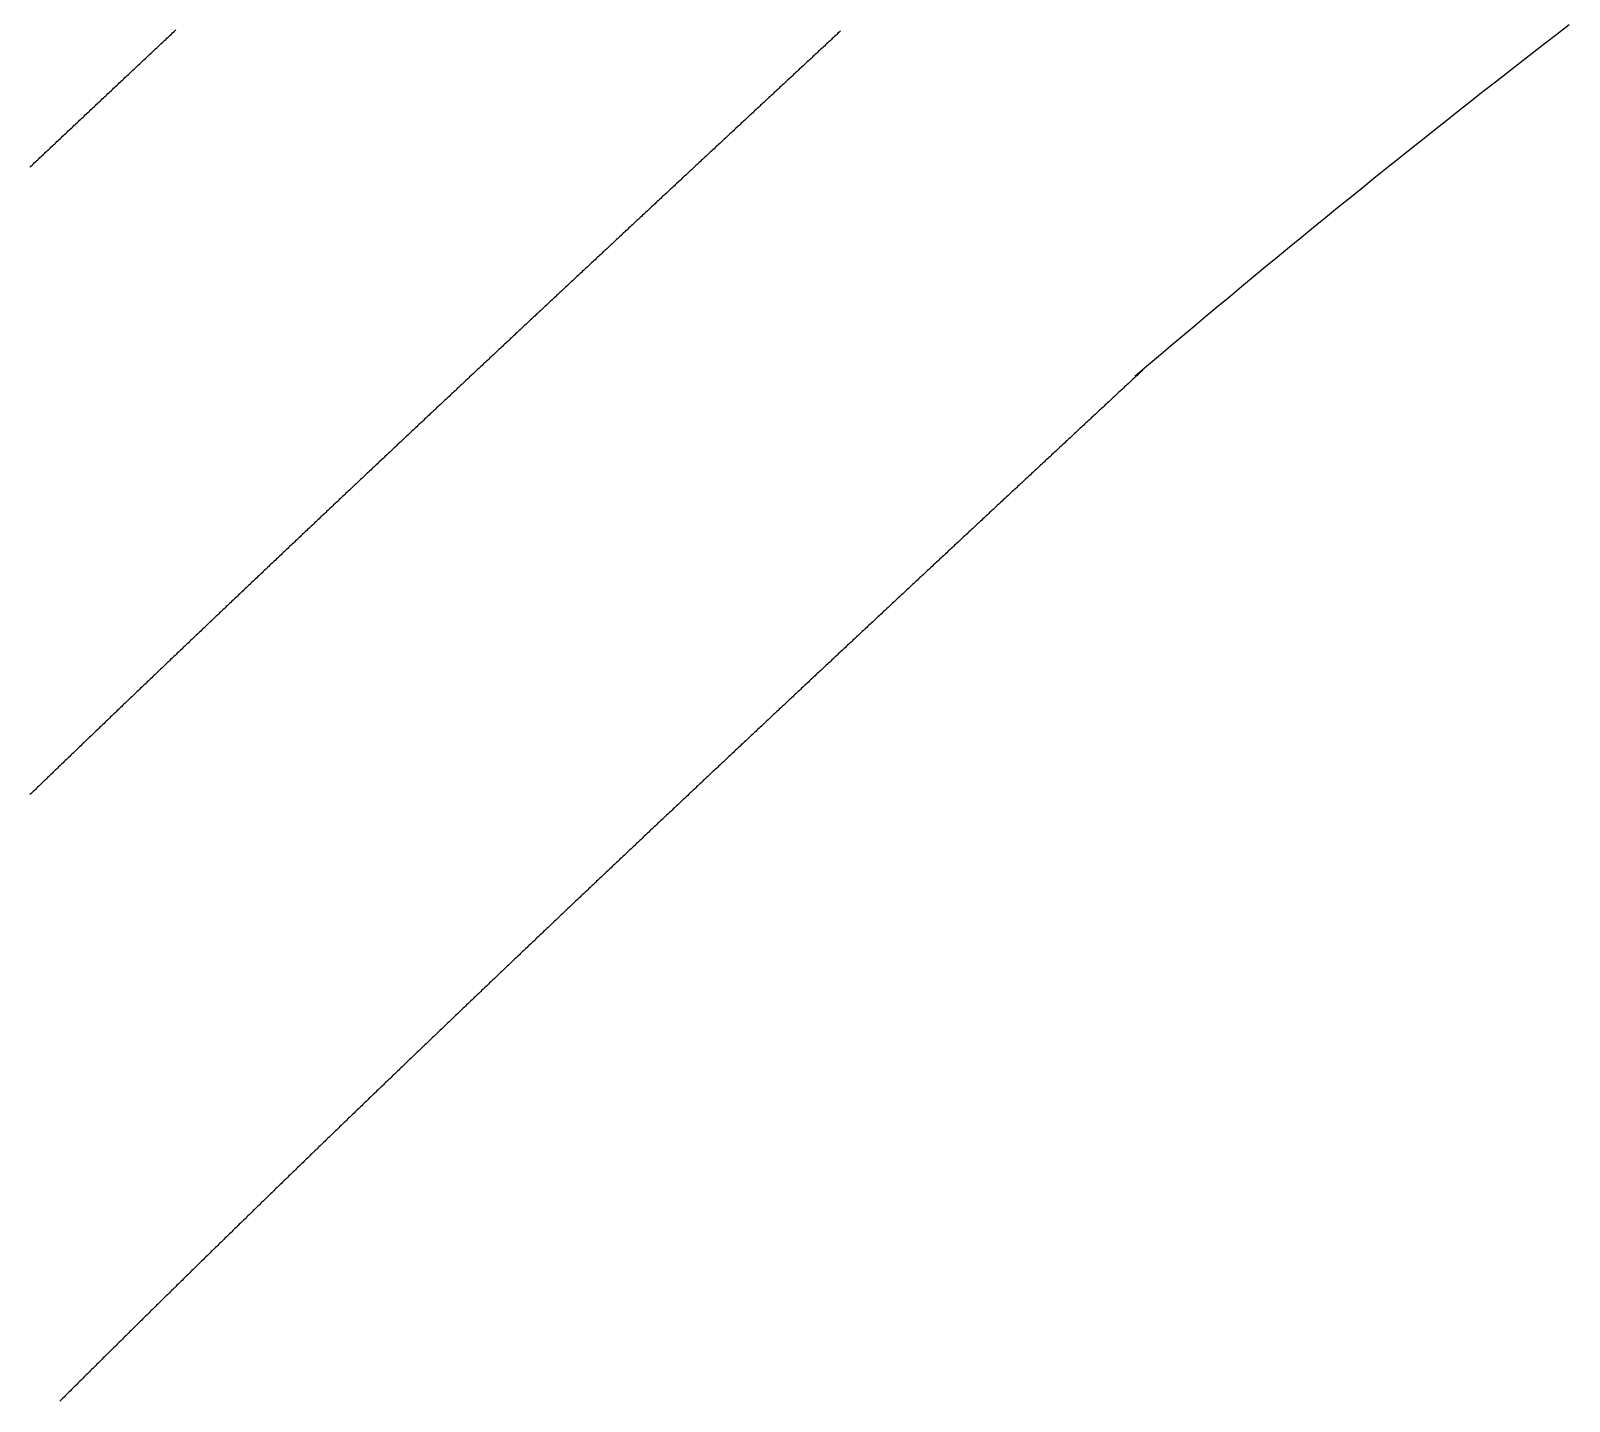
# Model space of a CAD drawing. Extents: x 10 to 206, y -65 to 73.
# Drawn here: x 170.2044 to 170.648, y -49.6882 to -49.293 of the extents above; entities that cross this region are included whole.
import ezdxf

# ---------------------------------------------------------------- set-up
doc = ezdxf.new("R2010")
doc.units = 0
doc.header["$LTSCALE"] = 0.5
doc.layers.add('LOGO', color=7, linetype='Continuous')

msp = doc.modelspace()

# ---------------------------------------------------------------- linework, layer by layer
at = {"layer": 'LOGO'}
for points in [[(170.20410517, -49.33230404), (170.20443147, -49.33199612), (170.20475779, -49.33168822), (170.20508411, -49.33138032), (170.20541045, -49.33107243), (170.20573679, -49.33076455), (170.20606314, -49.33045668), (170.2063895, -49.33014883), (170.20671587, -49.32984098), (170.20704225, -49.32953314), (170.20736864, -49.32922532), (170.20769504, -49.3289175), (170.20802145, -49.32860969), (170.20834786, -49.3283019), (170.20867429, -49.32799411), (170.20900072, -49.32768634), (170.20932717, -49.32737857), (170.20965362, -49.32707081), (170.20998008, -49.32676307), (170.21030655, -49.32645533), (170.21063303, -49.32614761), (170.21095951, -49.32583989), (170.21128601, -49.32553219), (170.21161252, -49.32522449), (170.21193903, -49.3249168), (170.21226555, -49.32460913), (170.21259208, -49.32430146), (170.21291862, -49.32399381), (170.21324517, -49.32368616), (170.21357173, -49.32337852), (170.2138983, -49.3230709), (170.21422487, -49.32276328), (170.21455146, -49.32245567), (170.21487805, -49.32214807), (170.21520465, -49.32184048), (170.21553126, -49.32153291), (170.21585788, -49.32122534), (170.2161845, -49.32091778), (170.21651114, -49.32061023), (170.21683778, -49.32030269), (170.21716443, -49.31999516), (170.2174911, -49.31968764), (170.21781776, -49.31938012), (170.21814444, -49.31907262), (170.21847113, -49.31876513), (170.21879782, -49.31845765), (170.21912452, -49.31815017), (170.21945123, -49.31784271), (170.21977795, -49.31753525), (170.22010468, -49.31722781), (170.22043142, -49.31692037), (170.22075816, -49.31661294), (170.22108491, -49.31630552), (170.22141167, -49.31599811), (170.22173844, -49.31569072), (170.22206522, -49.31538332), (170.222392, -49.31507594), (170.2227188, -49.31476857), (170.2230456, -49.31446121), (170.22337241, -49.31415385), (170.22369922, -49.31384651), (170.22402605, -49.31353917), (170.22435288, -49.31323185), (170.22467972, -49.31292453), (170.22500657, -49.31261722), (170.22533343, -49.31230992), (170.2256603, -49.31200263), (170.22598717, -49.31169535), (170.22631405, -49.31138807), (170.22664094, -49.31108081), (170.22696784, -49.31077355), (170.22729474, -49.31046631), (170.22762165, -49.31015907), (170.22794857, -49.30985184), (170.2282755, -49.30954462), (170.22860244, -49.30923741), (170.22892938, -49.3089302), (170.22925633, -49.30862301), (170.22958329, -49.30831582), (170.22991026, -49.30800865), (170.23023723, -49.30770148), (170.23056422, -49.30739432), (170.23089121, -49.30708717), (170.2312182, -49.30678003), (170.23154521, -49.30647289), (170.23187222, -49.30616577), (170.23219924, -49.30585865), (170.23252627, -49.30555154), (170.2328533, -49.30524444), (170.23318034, -49.30493735), (170.23350739, -49.30463026), (170.23383445, -49.30432319), (170.23416152, -49.30401612), (170.23448859, -49.30370906), (170.23481567, -49.30340201), (170.23514276, -49.30309497), (170.23546985, -49.30278794), (170.23579695, -49.30248091), (170.23612406, -49.30217389), (170.23645118, -49.30186688), (170.2367783, -49.30155988), (170.23710543, -49.30125289), (170.23743257, -49.30094591), (170.23775971, -49.30063893), (170.23808686, -49.30033196), (170.23841402, -49.300025), (170.23874119, -49.29971805), (170.23906836, -49.2994111), (170.23939554, -49.29910417), (170.23972273, -49.29879724), (170.24004993, -49.29849032), (170.24037713, -49.2981834), (170.24070434, -49.2978765), (170.24103155, -49.2975696), (170.24135878, -49.29726271), (170.24168601, -49.29695583), (170.24201324, -49.29664896), (170.24234049, -49.29634209), (170.24266774, -49.29603523), (170.24299499, -49.29572838), (170.24332226, -49.29542154), (170.24364953, -49.2951147), (170.24397681, -49.29480788), (170.24430409, -49.29450106), (170.24463138, -49.29419424), (170.24495868, -49.29388744), (170.24528598, -49.29358064), (170.2456133, -49.29327385), (170.24594061, -49.29296707), (170.24626794, -49.2926603)], [(170.4379123, -49.29299572), (170.43782575, -49.29307625), (170.43749743, -49.29338173), (170.43716913, -49.29368721), (170.43684083, -49.29399268), (170.43651253, -49.29429814), (170.43618424, -49.29460359), (170.43585596, -49.29490905), (170.43552769, -49.29521449), (170.43519943, -49.29551993), (170.43487117, -49.29582536), (170.43454292, -49.29613079), (170.43421467, -49.29643622), (170.43388643, -49.29674163), (170.4335582, -49.29704705), (170.43322998, -49.29735245), (170.43290177, -49.29765786), (170.43257356, -49.29796325), (170.43224536, -49.29826864), (170.43191716, -49.29857403), (170.43158898, -49.29887941), (170.4312608, -49.29918478), (170.43093263, -49.29949015), (170.43060446, -49.29979552), (170.4302763, -49.30010087), (170.42994815, -49.30040623), (170.42962001, -49.30071158), (170.42929188, -49.30101692), (170.42896375, -49.30132226), (170.42863563, -49.30162759), (170.42830752, -49.30193292), (170.42797941, -49.30223824), (170.42765132, -49.30254356), (170.42732323, -49.30284887), (170.42699514, -49.30315418), (170.42666707, -49.30345948), (170.426339, -49.30376478), (170.42601094, -49.30407008), (170.42568289, -49.30437536), (170.42535485, -49.30468065), (170.42502681, -49.30498593), (170.42469878, -49.3052912), (170.42437076, -49.30559647), (170.42404275, -49.30590173), (170.42371474, -49.30620699), (170.42338674, -49.30651224), (170.42305875, -49.30681749), (170.42273077, -49.30712274), (170.4224028, -49.30742798), (170.42207483, -49.30773321), (170.42174687, -49.30803845), (170.42141892, -49.30834367), (170.42109098, -49.30864889), (170.42076305, -49.30895411), (170.42043512, -49.30925932), (170.4201072, -49.30956453), (170.41977929, -49.30986973), (170.41945139, -49.31017493), (170.41912349, -49.31048013), (170.41879561, -49.31078532), (170.41846773, -49.3110905), (170.41813986, -49.31139568), (170.417812, -49.31170086), (170.41748414, -49.31200603), (170.4171563, -49.3123112), (170.41682846, -49.31261636), (170.41650063, -49.31292152), (170.41617281, -49.31322668), (170.415845, -49.31353183), (170.41551719, -49.31383698), (170.41518939, -49.31414212), (170.41486161, -49.31444726), (170.41453383, -49.31475239), (170.41420606, -49.31505752), (170.41387829, -49.31536265), (170.41355054, -49.31566777), (170.41322279, -49.31597289), (170.41289505, -49.316278), (170.41256732, -49.31658311), (170.4122396, -49.31688822), (170.41191189, -49.31719332), (170.41158419, -49.31749842), (170.41125649, -49.31780351), (170.4109288, -49.3181086), (170.41060113, -49.31841369), (170.41027346, -49.31871877), (170.4099458, -49.31902385), (170.40961814, -49.31932892), (170.4092905, -49.31963399), (170.40896286, -49.31993906), (170.40863524, -49.32024412), (170.40830762, -49.32054918), (170.40798001, -49.32085424), (170.40765241, -49.32115929), (170.40732482, -49.32146434), (170.40699724, -49.32176938), (170.40666966, -49.32207442), (170.4063421, -49.32237946), (170.40601454, -49.32268449), (170.40568699, -49.32298952), (170.40535945, -49.32329455), (170.40503192, -49.32359957), (170.4047044, -49.32390459), (170.40437689, -49.32420961), (170.40404939, -49.32451462), (170.40372189, -49.32481963), (170.40339441, -49.32512464), (170.40306693, -49.32542964), (170.40273947, -49.32573464), (170.40241201, -49.32603964), (170.40208456, -49.32634463), (170.40175712, -49.32664962), (170.40142969, -49.3269546), (170.40110227, -49.32725959), (170.40077486, -49.32756457), (170.40044745, -49.32786954), (170.40012006, -49.32817452), (170.39979267, -49.32847949), (170.3994653, -49.32878445), (170.39913793, -49.32908942), (170.39881058, -49.32939438), (170.39848323, -49.32969934), (170.39815589, -49.33000429), (170.39782856, -49.33030924), (170.39750124, -49.33061419), (170.39717393, -49.33091914), (170.39684663, -49.33122408), (170.39651934, -49.33152902), (170.39619206, -49.33183396), (170.39586478, -49.33213889), (170.39553752, -49.33244382), (170.39521027, -49.33274875), (170.39488302, -49.33305368), (170.39455579, -49.3333586), (170.39422856, -49.33366352), (170.39390135, -49.33396844), (170.39357414, -49.33427335), (170.39324694, -49.33457826), (170.39291976, -49.33488317), (170.39259258, -49.33518808), (170.39226541, -49.33549298), (170.39193826, -49.33579788), (170.39161111, -49.33610278), (170.39128397, -49.33640768), (170.39095684, -49.33671257), (170.39062972, -49.33701746), (170.39030261, -49.33732235), (170.38997551, -49.33762724), (170.38964842, -49.33793212), (170.38932134, -49.338237), (170.38899428, -49.33854188), (170.38866722, -49.33884676), (170.38834017, -49.33915163), (170.38801313, -49.3394565), (170.3876861, -49.33976137), (170.38735908, -49.34006624), (170.38703207, -49.3403711), (170.38670507, -49.34067597), (170.38637808, -49.34098083), (170.3860511, -49.34128568), (170.38572413, -49.34159054), (170.38539717, -49.34189539), (170.38507022, -49.34220025), (170.38474328, -49.34250509), (170.38441635, -49.34280994), (170.38408943, -49.34311479), (170.38376252, -49.34341963), (170.38343562, -49.34372447), (170.38310873, -49.34402931), (170.38278185, -49.34433415), (170.38245498, -49.34463898), (170.38212813, -49.34494382), (170.38180128, -49.34524865), (170.38147444, -49.34555348), (170.38114761, -49.3458583), (170.3808208, -49.34616313), (170.38049399, -49.34646795), (170.3801672, -49.34677277), (170.37984041, -49.34707759), (170.37951363, -49.34738241), (170.37918687, -49.34768723), (170.37886012, -49.34799204), (170.37853337, -49.34829686), (170.37820664, -49.34860167), (170.37787992, -49.34890648), (170.37755321, -49.34921129), (170.3772265, -49.34951609), (170.37689981, -49.3498209), (170.37657313, -49.3501257), (170.37624646, -49.35043051), (170.3759198, -49.35073531), (170.37559316, -49.3510401), (170.37526652, -49.3513449), (170.37493989, -49.3516497), (170.37461328, -49.35195449), (170.37428667, -49.35225929), (170.37396008, -49.35256408), (170.37363349, -49.35286887), (170.37330692, -49.35317366), (170.37298036, -49.35347844), (170.37265381, -49.35378323), (170.37232726, -49.35408802), (170.37200074, -49.3543928), (170.37167422, -49.35469758), (170.37134771, -49.35500236), (170.37102121, -49.35530715), (170.37069473, -49.35561192), (170.37036825, -49.3559167), (170.37004179, -49.35622148), (170.36971533, -49.35652626), (170.36938889, -49.35683103), (170.36906246, -49.3571358), (170.36873604, -49.35744058), (170.36840963, -49.35774535), (170.36808324, -49.35805012), (170.36775685, -49.35835489), (170.36743048, -49.35865966), (170.36710411, -49.35896442), (170.36677776, -49.35926919), (170.36645142, -49.35957396), (170.36612509, -49.35987872), (170.36579877, -49.36018349), (170.36547246, -49.36048825), (170.36514616, -49.36079301), (170.36481988, -49.36109778), (170.36449361, -49.36140254), (170.36416734, -49.3617073), (170.36384109, -49.36201206), (170.36351485, -49.36231682), (170.36318863, -49.36262158), (170.36286241, -49.36292633), (170.3625362, -49.36323109), (170.36221001, -49.36353585), (170.36188383, -49.3638406), (170.36155766, -49.36414536), (170.3612315, -49.36445012), (170.36090535, -49.36475487), (170.36057921, -49.36505962), (170.36025309, -49.36536438), (170.35992698, -49.36566913), (170.35960088, -49.36597388), (170.35927479, -49.36627864), (170.35894871, -49.36658339), (170.35862264, -49.36688814), (170.35829659, -49.36719289), (170.35797055, -49.36749764), (170.35764451, -49.36780239), (170.3573185, -49.36810715), (170.35699249, -49.3684119), (170.35666649, -49.36871665), (170.35634051, -49.3690214), (170.35601454, -49.36932615), (170.35568858, -49.3696309), (170.35536263, -49.36993565), (170.35503669, -49.3702404), (170.35471077, -49.37054515), (170.35438486, -49.37084989), (170.35405896, -49.37115464), (170.35373307, -49.37145939), (170.35340719, -49.37176414), (170.35308133, -49.37206889), (170.35275548, -49.37237364), (170.35242964, -49.37267839), (170.35210381, -49.37298314), (170.35177799, -49.37328789), (170.35145219, -49.37359264), (170.3511264, -49.37389739), (170.35080062, -49.37420214), (170.35047485, -49.37450689), (170.35014909, -49.37481165), (170.34982335, -49.3751164), (170.34949762, -49.37542115), (170.3491719, -49.3757259), (170.3488462, -49.37603065), (170.3485205, -49.3763354), (170.34819482, -49.37664016), (170.34786915, -49.37694491), (170.3475435, -49.37724967), (170.34721785, -49.37755442), (170.34689222, -49.37785917), (170.3465666, -49.37816393), (170.34624099, -49.37846868), (170.3459154, -49.37877344), (170.34558982, -49.3790782), (170.34526425, -49.37938296), (170.34493869, -49.37968771), (170.34461315, -49.37999247), (170.34428761, -49.38029723), (170.3439621, -49.38060199), (170.34363659, -49.38090675), (170.34331109, -49.38121151), (170.34298561, -49.38151628), (170.34266014, -49.38182104), (170.34233469, -49.3821258), (170.34200925, -49.38243057), (170.34168381, -49.38273533), (170.3413584, -49.3830401), (170.34103299, -49.38334486), (170.3407076, -49.38364963), (170.34038222, -49.3839544), (170.34005685, -49.38425917), (170.3397315, -49.38456394), (170.33940616, -49.38486871), (170.33908083, -49.38517349), (170.33875551, -49.38547826), (170.33843021, -49.38578303), (170.33810492, -49.38608781), (170.33777965, -49.38639259), (170.33745438, -49.38669737), (170.33712913, -49.38700214), (170.3368039, -49.38730693), (170.33647867, -49.38761171), (170.33615346, -49.38791649), (170.33582826, -49.38822127), (170.33550308, -49.38852606), (170.3351779, -49.38883085), (170.33485275, -49.38913563), (170.3345276, -49.38944042), (170.33420247, -49.38974521), (170.33387735, -49.39005), (170.33355224, -49.3903548), (170.33322715, -49.39065959), (170.33290207, -49.39096439), (170.332577, -49.39126919), (170.33225195, -49.39157398), (170.33192691, -49.39187879), (170.33160188, -49.39218359), (170.33127687, -49.39248839), (170.33095187, -49.3927932), (170.33062689, -49.393098), (170.33030191, -49.39340281), (170.32997695, -49.39370762), (170.32965201, -49.39401243), (170.32932707, -49.39431725), (170.32900216, -49.39462206), (170.32867725, -49.39492688), (170.32835236, -49.3952317), (170.32802748, -49.39553652), (170.32770262, -49.39584134), (170.32737776, -49.39614616), (170.32705293, -49.39645099), (170.3267281, -49.39675582), (170.32640329, -49.39706064), (170.3260785, -49.39736548), (170.32575371, -49.39767031), (170.32542894, -49.39797514), (170.32510419, -49.39827998), (170.32477945, -49.39858482), (170.32445472, -49.39888966), (170.32413, -49.3991945), (170.3238053, -49.39949935), (170.32348062, -49.3998042), (170.32315594, -49.40010905), (170.32283128, -49.4004139), (170.32250664, -49.40071875), (170.32218201, -49.40102361), (170.32185739, -49.40132847), (170.32153279, -49.40163333), (170.3212082, -49.40193819), (170.32088362, -49.40224305), (170.32055906, -49.40254792), (170.32023452, -49.40285279), (170.31990998, -49.40315766), (170.31958546, -49.40346254), (170.31926096, -49.40376741), (170.31893647, -49.40407229), (170.31861199, -49.40437717), (170.31828753, -49.40468206), (170.31796308, -49.40498694), (170.31763865, -49.40529183), (170.31731423, -49.40559672), (170.31698982, -49.40590161), (170.31666543, -49.40620651), (170.31634105, -49.40651141), (170.31601669, -49.40681631), (170.31569234, -49.40712121), (170.315368, -49.40742612), (170.31504368, -49.40773103), (170.31471938, -49.40803594), (170.31439509, -49.40834086), (170.31407081, -49.40864577), (170.31374655, -49.40895069), (170.3134223, -49.40925562), (170.31309807, -49.40956054), (170.31277385, -49.40986547), (170.31244964, -49.4101704), (170.31212545, -49.41047534), (170.31180128, -49.41078027), (170.31147712, -49.41108521), (170.31115297, -49.41139016), (170.31082884, -49.4116951), (170.31050472, -49.41200005), (170.31018062, -49.412305), (170.30985653, -49.41260996), (170.30953246, -49.41291492), (170.3092084, -49.41321988), (170.30888435, -49.41352484), (170.30856032, -49.41382981), (170.30823631, -49.41413478), (170.30791231, -49.41443975), (170.30758833, -49.41474473), (170.30726436, -49.41504971), (170.3069404, -49.41535469), (170.30661646, -49.41565968), (170.30629253, -49.41596467), (170.30596862, -49.41626966), (170.30564473, -49.41657466), (170.30532085, -49.41687966), (170.30499698, -49.41718466), (170.30467313, -49.41748966), (170.3043493, -49.41779467), (170.30402547, -49.41809969), (170.30370167, -49.4184047), (170.30337788, -49.41870972), (170.3030541, -49.41901475), (170.30273034, -49.41931977), (170.3024066, -49.4196248), (170.30208287, -49.41992984), (170.30175915, -49.42023488), (170.30143545, -49.42053992), (170.30111177, -49.42084496), (170.3007881, -49.42115001), (170.30046444, -49.42145506), (170.3001408, -49.42176012), (170.29981718, -49.42206518), (170.29949357, -49.42237024), (170.29916998, -49.42267531), (170.2988464, -49.42298038), (170.29852284, -49.42328545), (170.29819929, -49.42359053), (170.29787576, -49.42389561), (170.29755224, -49.4242007), (170.29722874, -49.42450579), (170.29690526, -49.42481088), (170.29658179, -49.42511598), (170.29625833, -49.42542108), (170.29593489, -49.42572619), (170.29561147, -49.4260313), (170.29528806, -49.42633641), (170.29496467, -49.42664153), (170.29464129, -49.42694665), (170.29431793, -49.42725178), (170.29399459, -49.42755691), (170.29367126, -49.42786204), (170.29334794, -49.42816718), (170.29302464, -49.42847232), (170.29270136, -49.42877747), (170.29237809, -49.42908262), (170.29205484, -49.42938778), (170.29173161, -49.42969294), (170.29140839, -49.4299981), (170.29108518, -49.43030327), (170.29076199, -49.43060844), (170.29043882, -49.43091362), (170.29011566, -49.4312188), (170.28979252, -49.43152399), (170.2894694, -49.43182918), (170.28914629, -49.43213437), (170.2888232, -49.43243957), (170.28850012, -49.43274477), (170.28817706, -49.43304998), (170.28785401, -49.43335519), (170.28753099, -49.43366041), (170.28720797, -49.43396563), (170.28688498, -49.43427086), (170.28656199, -49.43457609), (170.28623903, -49.43488132), (170.28591608, -49.43518657), (170.28559315, -49.43549181), (170.28527023, -49.43579706), (170.28494733, -49.43610231), (170.28462445, -49.43640757), (170.28430158, -49.43671284), (170.28397873, -49.43701811), (170.28365589, -49.43732338), (170.28333308, -49.43762866), (170.28301027, -49.43793394), (170.28268749, -49.43823923), (170.28236472, -49.43854452), (170.28204196, -49.43884982), (170.28171923, -49.43915512), (170.2813965, -49.43946043), (170.2810738, -49.43976575), (170.28075111, -49.44007106), (170.28042844, -49.44037639), (170.28010579, -49.44068171), (170.27978315, -49.44098705), (170.27946053, -49.44129239), (170.27913792, -49.44159773), (170.27881533, -49.44190308), (170.27849276, -49.44220843), (170.2781702, -49.44251379), (170.27784766, -49.44281916), (170.27752514, -49.44312453), (170.27720263, -49.4434299), (170.27688015, -49.44373528), (170.27655767, -49.44404067), (170.27623522, -49.44434606), (170.27591278, -49.44465145), (170.27559036, -49.44495686), (170.27526795, -49.44526226), (170.27494556, -49.44556767), (170.27462319, -49.44587309), (170.27430083, -49.44617852), (170.2739785, -49.44648394), (170.27365617, -49.44678938), (170.27333387, -49.44709482), (170.27301158, -49.44740026), (170.27268931, -49.44770572), (170.27236706, -49.44801117), (170.27204482, -49.44831664), (170.2717226, -49.4486221), (170.2714004, -49.44892758), (170.27107821, -49.44923306), (170.27075604, -49.44953854), (170.27043389, -49.44984403), (170.27011176, -49.45014953), (170.26978964, -49.45045503), (170.26946754, -49.45076054), (170.26914546, -49.45106605), (170.26882339, -49.45137157), (170.26850134, -49.4516771), (170.26817931, -49.45198263), (170.26785729, -49.45228817), (170.2675353, -49.45259371), (170.26721332, -49.45289926), (170.26689135, -49.45320482), (170.26656941, -49.45351038), (170.26624748, -49.45381595), (170.26592557, -49.45412152), (170.26560368, -49.4544271), (170.2652818, -49.45473269), (170.26495994, -49.45503828), (170.2646381, -49.45534388), (170.26431628, -49.45564948), (170.26399447, -49.45595509), (170.26367268, -49.45626071), (170.26335091, -49.45656633), (170.26302916, -49.45687196), (170.26270742, -49.4571776), (170.2623857, -49.45748324), (170.262064, -49.45778889), (170.26174232, -49.45809454), (170.26142065, -49.4584002), (170.261099, -49.45870587), (170.26077737, -49.45901154), (170.26045576, -49.45931722), (170.26013416, -49.45962291), (170.25981259, -49.4599286), (170.25949103, -49.4602343), (170.25916948, -49.46054001), (170.25884796, -49.46084572), (170.25852645, -49.46115144), (170.25820496, -49.46145716), (170.25788349, -49.4617629), (170.25756204, -49.46206864), (170.25724061, -49.46237438), (170.25691919, -49.46268013), (170.25659779, -49.46298589), (170.25627641, -49.46329166), (170.25595504, -49.46359743), (170.2556337, -49.46390321), (170.25531237, -49.464209), (170.25499106, -49.46451479), (170.25466977, -49.46482059), (170.2543485, -49.4651264), (170.25402724, -49.46543221), (170.253706, -49.46573803), (170.25338479, -49.46604386), (170.25306358, -49.46634969), (170.2527424, -49.46665553), (170.25242124, -49.46696138), (170.25210009, -49.46726724), (170.25177896, -49.4675731), (170.25145785, -49.46787897), (170.25113676, -49.46818485), (170.25081569, -49.46849073), (170.25049463, -49.46879662), (170.2501736, -49.46910252), (170.24985258, -49.46940842), (170.24953158, -49.46971434), (170.24921059, -49.47002026), (170.24888963, -49.47032618), (170.24856869, -49.47063212), (170.24824776, -49.47093806), (170.24792685, -49.47124401), (170.24760596, -49.47154996), (170.24728509, -49.47185593), (170.24696424, -49.4721619), (170.2466434, -49.47246788), (170.24632259, -49.47277386), (170.24600179, -49.47307985), (170.24568101, -49.47338586), (170.24536025, -49.47369186), (170.24503951, -49.47399788), (170.24471879, -49.4743039), (170.24439808, -49.47460993), (170.2440774, -49.47491597), (170.24375673, -49.47522202), (170.24343608, -49.47552807), (170.24311545, -49.47583413), (170.24279484, -49.4761402), (170.24247425, -49.47644628), (170.24215368, -49.47675236), (170.24183313, -49.47705845), (170.24151259, -49.47736455), (170.24119207, -49.47767066), (170.24087158, -49.47797677), (170.2405511, -49.4782829), (170.24023064, -49.47858903), (170.2399102, -49.47889517), (170.23958978, -49.47920131), (170.23926937, -49.47950747), (170.23894899, -49.47981363), (170.23862862, -49.4801198), (170.23830828, -49.48042598), (170.23798795, -49.48073217), (170.23766764, -49.48103836), (170.23734736, -49.48134456), (170.23702709, -49.48165077), (170.23670684, -49.48195699), (170.23638661, -49.48226322), (170.23606639, -49.48256945), (170.2357462, -49.4828757), (170.23542603, -49.48318195), (170.23510587, -49.48348821), (170.23478574, -49.48379448), (170.23446562, -49.48410075), (170.23414553, -49.48440704), (170.23382545, -49.48471333), (170.23350539, -49.48501963), (170.23318535, -49.48532594), (170.23286533, -49.48563226), (170.23254533, -49.48593858), (170.23222535, -49.48624492), (170.23190539, -49.48655126), (170.23158545, -49.48685761), (170.23126553, -49.48716397), (170.23094563, -49.48747034), (170.23062575, -49.48777672), (170.23030588, -49.4880831), (170.22998604, -49.48838949), (170.22966621, -49.4886959), (170.22934641, -49.48900231), (170.22902662, -49.48930873), (170.22870686, -49.48961516), (170.22838711, -49.48992159), (170.22806739, -49.49022804), (170.22774768, -49.49053449), (170.22742799, -49.49084096), (170.22710833, -49.49114743), (170.22678868, -49.49145391), (170.22646905, -49.4917604), (170.22614944, -49.4920669), (170.22582986, -49.4923734), (170.22551029, -49.49267992), (170.22519074, -49.49298645), (170.22487121, -49.49329298), (170.2245517, -49.49359952), (170.22423221, -49.49390607), (170.22391275, -49.49421263), (170.2235933, -49.4945192), (170.22327387, -49.49482578), (170.22295446, -49.49513237), (170.22263507, -49.49543897), (170.2223157, -49.49574557), (170.22199635, -49.49605219), (170.22167703, -49.49635881), (170.22135772, -49.49666545), (170.22103843, -49.49697209), (170.22071916, -49.49727874), (170.22039991, -49.4975854), (170.22008068, -49.49789207), (170.21976148, -49.49819875), (170.21944229, -49.49850544), (170.21912312, -49.49881214), (170.21880397, -49.49911885), (170.21848485, -49.49942556), (170.21816574, -49.49973229), (170.21784665, -49.50003903), (170.21752759, -49.50034577), (170.21720854, -49.50065253), (170.21688952, -49.50095929), (170.21657051, -49.50126607), (170.21625153, -49.50157285), (170.21593256, -49.50187964), (170.21561362, -49.50218644), (170.2152947, -49.50249326), (170.21497579, -49.50280008), (170.21465691, -49.50310691), (170.21433805, -49.50341375), (170.21401921, -49.5037206), (170.21370039, -49.50402746), (170.21338159, -49.50433433), (170.21306281, -49.50464121), (170.21274405, -49.5049481), (170.21242531, -49.505255), (170.2121066, -49.50556191), (170.2117879, -49.50586883), (170.21146922, -49.50617576), (170.21115057, -49.50648269), (170.21083193, -49.50678964), (170.21051332, -49.5070966), (170.21019473, -49.50740357), (170.20987615, -49.50771055), (170.2095576, -49.50801754), (170.20923907, -49.50832453), (170.20892056, -49.50863154), (170.20860207, -49.50893856), (170.2082836, -49.50924559), (170.20796516, -49.50955263), (170.20764673, -49.50985968), (170.20732832, -49.51016674), (170.20700994, -49.51047381), (170.20669158, -49.51078089), (170.20637323, -49.51108798), (170.20605491, -49.51139507), (170.20573661, -49.51170219), (170.20541833, -49.51200931), (170.20510008, -49.51231644), (170.20478184, -49.51262358), (170.20446362, -49.51293073), (170.20414543, -49.51323789)], [(170.52277145, -49.39258645), (170.5261765, -49.38968895), (170.52958593, -49.38679596), (170.53299971, -49.38390748), (170.53641785, -49.38102353), (170.53984033, -49.37814411), (170.54326714, -49.37526921), (170.54669827, -49.37239886), (170.55013372, -49.36953306), (170.55357346, -49.3666718), (170.5570175, -49.3638151), (170.56046583, -49.36096296), (170.56391842, -49.35811539), (170.56737528, -49.3552724), (170.5708364, -49.35243398), (170.57430176, -49.34960015), (170.57777135, -49.34677091), (170.58124517, -49.34394627), (170.5847232, -49.34112623), (170.58820544, -49.33831079), (170.59169187, -49.33549998), (170.59518249, -49.33269378), (170.59867729, -49.32989221), (170.60217625, -49.32709527), (170.60567937, -49.32430296), (170.60918664, -49.3215153), (170.61269804, -49.31873229), (170.61621358, -49.31595393), (170.61973323, -49.31318024), (170.62325699, -49.31041121), (170.62678484, -49.30764685), (170.63031679, -49.30488717), (170.63385281, -49.30213217), (170.63739291, -49.29938186), (170.64093706, -49.29663625), (170.64448527, -49.29389533), (170.64803751, -49.29115913)], [(170.52506891, -49.39078945), (170.52474079, -49.39109475), (170.52441269, -49.39140004), (170.52408461, -49.39170532), (170.52375653, -49.39201059), (170.52342848, -49.39231584), (170.52310043, -49.39262109), (170.5227724, -49.39292632), (170.52244438, -49.39323154), (170.52211637, -49.39353675), (170.52178838, -49.39384195), (170.52146041, -49.39414714), (170.52113244, -49.39445232), (170.52080449, -49.39475748), (170.52047656, -49.39506264), (170.52014864, -49.39536778), (170.51982073, -49.39567291), (170.51949283, -49.39597803), (170.51916495, -49.39628314), (170.51883709, -49.39658824), (170.51850923, -49.39689333), (170.5181814, -49.39719841), (170.51785357, -49.39750347), (170.51752576, -49.39780853), (170.51719796, -49.39811357), (170.51687018, -49.39841861), (170.51654241, -49.39872363), (170.51621466, -49.39902864), (170.51588692, -49.39933364), (170.51555919, -49.39963863), (170.51523148, -49.39994361), (170.51490378, -49.40024858), (170.5145761, -49.40055353), (170.51424843, -49.40085848), (170.51392077, -49.40116342), (170.51359313, -49.40146834), (170.5132655, -49.40177326), (170.51293789, -49.40207816), (170.51261029, -49.40238305), (170.51228271, -49.40268794), (170.51195514, -49.40299281), (170.51162758, -49.40329767), (170.51130004, -49.40360252), (170.51097251, -49.40390736), (170.510645, -49.40421219), (170.5103175, -49.40451701), (170.50999002, -49.40482182), (170.50966255, -49.40512662), (170.50933509, -49.4054314), (170.50900765, -49.40573618), (170.50868023, -49.40604095), (170.50835282, -49.4063457), (170.50802542, -49.40665045), (170.50769804, -49.40695519), (170.50737067, -49.40725991), (170.50704332, -49.40756463), (170.50671598, -49.40786933), (170.50638865, -49.40817403), (170.50606134, -49.40847871), (170.50573405, -49.40878339), (170.50540677, -49.40908805), (170.5050795, -49.40939271), (170.50475225, -49.40969735), (170.50442502, -49.41000198), (170.5040978, -49.41030661), (170.50377059, -49.41061122), (170.5034434, -49.41091582), (170.50311622, -49.41122042), (170.50278906, -49.411525), (170.50246191, -49.41182958), (170.50213478, -49.41213414), (170.50180767, -49.41243869), (170.50148056, -49.41274324), (170.50115348, -49.41304777), (170.5008264, -49.41335229), (170.50049935, -49.41365681), (170.50017231, -49.41396131), (170.49984528, -49.41426581), (170.49951827, -49.41457029), (170.49919127, -49.41487477), (170.49886429, -49.41517923), (170.49853732, -49.41548369), (170.49821037, -49.41578813), (170.49788343, -49.41609257), (170.49755651, -49.416397), (170.4972296, -49.41670141), (170.49690271, -49.41700582), (170.49657584, -49.41731022), (170.49624898, -49.41761461), (170.49592213, -49.41791899), (170.4955953, -49.41822335), (170.49526849, -49.41852771), (170.49494169, -49.41883206), (170.4946149, -49.4191364), (170.49428814, -49.41944073), (170.49396138, -49.41974506), (170.49363464, -49.42004937), (170.49330792, -49.42035367), (170.49298121, -49.42065797), (170.49265452, -49.42096225), (170.49232785, -49.42126652), (170.49200119, -49.42157079), (170.49167454, -49.42187505), (170.49134791, -49.42217929), (170.4910213, -49.42248353), (170.4906947, -49.42278776), (170.49036812, -49.42309198), (170.49004155, -49.42339619), (170.489715, -49.42370039), (170.48938846, -49.42400458), (170.48906194, -49.42430876), (170.48873544, -49.42461294), (170.48840895, -49.4249171), (170.48808247, -49.42522126), (170.48775602, -49.4255254), (170.48742957, -49.42582954), (170.48710315, -49.42613367), (170.48677674, -49.42643779), (170.48645034, -49.4267419), (170.48612397, -49.427046), (170.4857976, -49.4273501), (170.48547126, -49.42765418), (170.48514492, -49.42795825), (170.48481861, -49.42826232), (170.48449231, -49.42856638), (170.48416603, -49.42887043), (170.48383976, -49.42917447), (170.48351351, -49.4294785), (170.48318727, -49.42978252), (170.48286106, -49.43008654), (170.48253485, -49.43039054), (170.48220867, -49.43069454), (170.48188249, -49.43099852), (170.48155634, -49.4313025), (170.4812302, -49.43160647), (170.48090408, -49.43191044), (170.48057797, -49.43221439), (170.48025188, -49.43251834), (170.47992581, -49.43282227), (170.47959975, -49.4331262), (170.47927371, -49.43343012), (170.47894768, -49.43373403), (170.47862168, -49.43403793), (170.47829568, -49.43434183), (170.47796971, -49.43464571), (170.47764375, -49.43494959), (170.4773178, -49.43525346), (170.47699188, -49.43555732), (170.47666597, -49.43586117), (170.47634007, -49.43616502), (170.47601419, -49.43646885), (170.47568833, -49.43677268), (170.47536249, -49.4370765), (170.47503666, -49.43738031), (170.47471085, -49.43768412), (170.47438505, -49.43798791), (170.47405927, -49.4382917), (170.47373351, -49.43859548), (170.47340777, -49.43889925), (170.47308204, -49.43920301), (170.47275632, -49.43950677), (170.47243063, -49.43981051), (170.47210495, -49.44011425), (170.47177929, -49.44041798), (170.47145364, -49.4407217), (170.47112801, -49.44102542), (170.4708024, -49.44132913), (170.47047681, -49.44163283), (170.47015123, -49.44193652), (170.46982567, -49.4422402), (170.46950012, -49.44254388), (170.46917459, -49.44284754), (170.46884908, -49.4431512), (170.46852359, -49.44345486), (170.46819811, -49.4437585), (170.46787265, -49.44406214), (170.46754721, -49.44436577), (170.46722178, -49.44466939), (170.46689637, -49.444973), (170.46657098, -49.44527661), (170.4662456, -49.44558021), (170.46592024, -49.4458838), (170.4655949, -49.44618738), (170.46526958, -49.44649096), (170.46494427, -49.44679452), (170.46461898, -49.44709808), (170.46429371, -49.44740164), (170.46396845, -49.44770518), (170.46364321, -49.44800872), (170.46331799, -49.44831225), (170.46299279, -49.44861578), (170.4626676, -49.44891929), (170.46234243, -49.4492228), (170.46201728, -49.4495263), (170.46169214, -49.4498298), (170.46136702, -49.45013328), (170.46104192, -49.45043676), (170.46071684, -49.45074024), (170.46039178, -49.4510437), (170.46006673, -49.45134716), (170.4597417, -49.45165061), (170.45941668, -49.45195405), (170.45909169, -49.45225749), (170.45876671, -49.45256092), (170.45844175, -49.45286434), (170.4581168, -49.45316776), (170.45779188, -49.45347117), (170.45746697, -49.45377457), (170.45714208, -49.45407796), (170.4568172, -49.45438135), (170.45649235, -49.45468473), (170.45616751, -49.4549881), (170.45584269, -49.45529147), (170.45551789, -49.45559483), (170.4551931, -49.45589818), (170.45486833, -49.45620152), (170.45454358, -49.45650486), (170.45421885, -49.4568082), (170.45389414, -49.45711152), (170.45356944, -49.45741484), (170.45324476, -49.45771815), (170.4529201, -49.45802146), (170.45259546, -49.45832475), (170.45227083, -49.45862805), (170.45194623, -49.45893133), (170.45162164, -49.45923461), (170.45129707, -49.45953788), (170.45097251, -49.45984114), (170.45064798, -49.4601444), (170.45032346, -49.46044766), (170.44999896, -49.4607509), (170.44967448, -49.46105414), (170.44935002, -49.46135737), (170.44902557, -49.4616606), (170.44870114, -49.46196382), (170.44837673, -49.46226703), (170.44805234, -49.46257024), (170.44772797, -49.46287344), (170.44740361, -49.46317663), (170.44707928, -49.46347982), (170.44675496, -49.463783), (170.44643066, -49.46408617), (170.44610638, -49.46438934), (170.44578211, -49.4646925), (170.44545787, -49.46499566), (170.44513364, -49.46529881), (170.44480943, -49.46560195), (170.44448524, -49.46590509), (170.44416107, -49.46620822), (170.44383691, -49.46651135), (170.44351278, -49.46681447), (170.44318866, -49.46711758), (170.44286456, -49.46742069), (170.44254048, -49.46772379), (170.44221642, -49.46802688), (170.44189238, -49.46832997), (170.44156835, -49.46863305), (170.44124435, -49.46893613), (170.44092036, -49.4692392), (170.44059639, -49.46954227), (170.44027244, -49.46984532), (170.43994851, -49.47014838), (170.43962459, -49.47045142), (170.4393007, -49.47075447), (170.43897682, -49.4710575), (170.43865297, -49.47136053), (170.43832913, -49.47166356), (170.43800531, -49.47196657), (170.43768151, -49.47226959), (170.43735772, -49.47257259), (170.43703396, -49.4728756), (170.43671021, -49.47317859), (170.43638649, -49.47348158), (170.43606278, -49.47378456), (170.43573909, -49.47408754), (170.43541542, -49.47439052), (170.43509177, -49.47469348), (170.43476814, -49.47499645), (170.43444453, -49.4752994), (170.43412093, -49.47560235), (170.43379736, -49.4759053), (170.4334738, -49.47620824), (170.43315026, -49.47651117), (170.43282675, -49.4768141), (170.43250325, -49.47711703), (170.43217977, -49.47741995), (170.43185631, -49.47772286), (170.43153287, -49.47802577), (170.43120944, -49.47832867), (170.43088604, -49.47863157), (170.43056265, -49.47893446), (170.43023929, -49.47923735), (170.42991594, -49.47954023), (170.42959262, -49.4798431), (170.42926931, -49.48014598), (170.42894602, -49.48044884), (170.42862275, -49.4807517), (170.4282995, -49.48105456), (170.42797627, -49.48135741), (170.42765306, -49.48166025), (170.42732987, -49.48196309), (170.4270067, -49.48226593), (170.42668355, -49.48256876), (170.42636041, -49.48287159), (170.4260373, -49.48317441), (170.4257142, -49.48347722), (170.42539113, -49.48378003), (170.42506807, -49.48408284), (170.42474504, -49.48438564), (170.42442202, -49.48468844), (170.42409902, -49.48499123), (170.42377605, -49.48529402), (170.42345309, -49.4855968), (170.42313015, -49.48589957), (170.42280723, -49.48620235), (170.42248433, -49.48650511), (170.42216145, -49.48680788), (170.42183859, -49.48711064), (170.42151575, -49.48741339), (170.42119293, -49.48771614), (170.42087013, -49.48801888), (170.42054735, -49.48832162), (170.42022459, -49.48862436), (170.41990185, -49.48892709), (170.41957913, -49.48922981), (170.41925643, -49.48953253), (170.41893375, -49.48983525), (170.41861108, -49.49013796), (170.41828844, -49.49044067), (170.41796582, -49.49074338), (170.41764322, -49.49104608), (170.41732064, -49.49134877), (170.41699807, -49.49165146), (170.41667553, -49.49195415), (170.41635301, -49.49225683), (170.41603051, -49.49255951), (170.41570803, -49.49286218), (170.41538556, -49.49316485), (170.41506312, -49.49346751), (170.4147407, -49.49377017), (170.4144183, -49.49407283), (170.41409592, -49.49437548), (170.41377356, -49.49467813), (170.41345122, -49.49498078), (170.4131289, -49.49528342), (170.41280659, -49.49558605), (170.41248431, -49.49588868), (170.41216205, -49.49619131), (170.41183981, -49.49649393), (170.4115176, -49.49679655), (170.4111954, -49.49709917), (170.41087322, -49.49740178), (170.41055106, -49.49770439), (170.41022892, -49.49800699), (170.4099068, -49.49830959), (170.40958471, -49.49861219), (170.40926263, -49.49891478), (170.40894057, -49.49921737), (170.40861854, -49.49951996), (170.40829652, -49.49982254), (170.40797453, -49.50012511), (170.40765255, -49.50042769), (170.4073306, -49.50073026), (170.40700867, -49.50103282), (170.40668675, -49.50133539), (170.40636486, -49.50163794), (170.40604299, -49.5019405), (170.40572114, -49.50224305), (170.40539931, -49.5025456), (170.4050775, -49.50284814), (170.40475571, -49.50315068), (170.40443394, -49.50345322), (170.4041122, -49.50375576), (170.40379047, -49.50405829), (170.40346877, -49.50436081), (170.40314708, -49.50466334), (170.40282542, -49.50496586), (170.40250377, -49.50526837), (170.40218215, -49.50557089), (170.40186055, -49.5058734), (170.40153897, -49.5061759), (170.40121741, -49.50647841), (170.40089587, -49.5067809), (170.40057435, -49.5070834), (170.40025286, -49.5073859), (170.39993138, -49.50768839), (170.39960993, -49.50799087), (170.39928849, -49.50829336), (170.39896708, -49.50859584), (170.39864569, -49.50889831), (170.39832432, -49.50920079), (170.39800297, -49.50950326), (170.39768164, -49.50980573), (170.39736034, -49.51010819), (170.39703905, -49.51041066), (170.39671779, -49.51071311), (170.39639654, -49.51101557), (170.39607532, -49.51131802), (170.39575412, -49.51162047), (170.39543294, -49.51192292), (170.39511178, -49.51222537), (170.39479065, -49.51252781), (170.39446953, -49.51283025), (170.39414844, -49.51313268), (170.39382736, -49.51343511), (170.39350631, -49.51373754), (170.39318528, -49.51403997), (170.39286427, -49.5143424), (170.39254329, -49.51464482), (170.39222232, -49.51494724), (170.39190138, -49.51524965), (170.39158046, -49.51555207), (170.39125955, -49.51585448), (170.39093868, -49.51615689), (170.39061782, -49.51645929), (170.39029698, -49.5167617), (170.38997617, -49.5170641), (170.38965537, -49.5173665), (170.3893346, -49.51766889), (170.38901385, -49.51797128), (170.38869312, -49.51827368), (170.38837242, -49.51857606), (170.38805173, -49.51887845), (170.38773107, -49.51918083), (170.38741043, -49.51948321), (170.38708981, -49.51978559), (170.38676921, -49.52008797), (170.38644864, -49.52039034), (170.38612808, -49.52069272), (170.38580755, -49.52099508), (170.38548704, -49.52129745), (170.38516655, -49.52159982), (170.38484608, -49.52190218), (170.38452564, -49.52220454), (170.38420522, -49.5225069), (170.38388482, -49.52280925), (170.38356444, -49.52311161), (170.38324408, -49.52341396), (170.38292375, -49.52371631), (170.38260344, -49.52401866), (170.38228314, -49.524321), (170.38196288, -49.52462335), (170.38164263, -49.52492569), (170.38132241, -49.52522803), (170.3810022, -49.52553037), (170.38068202, -49.5258327), (170.38036187, -49.52613504), (170.38004173, -49.52643737), (170.37972162, -49.5267397), (170.37940153, -49.52704203), (170.37908146, -49.52734435), (170.37876141, -49.52764668), (170.37844139, -49.527949), (170.37812139, -49.52825132), (170.37780141, -49.52855364), (170.37748145, -49.52885596), (170.37716152, -49.52915827), (170.3768416, -49.52946059), (170.37652172, -49.5297629), (170.37620185, -49.53006521), (170.375882, -49.53036752), (170.37556218, -49.53066983), (170.37524238, -49.53097213), (170.3749226, -49.53127444), (170.37460285, -49.53157674), (170.37428312, -49.53187904), (170.37396341, -49.53218134), (170.37364372, -49.53248364), (170.37332406, -49.53278594), (170.37300441, -49.53308823), (170.37268479, -49.53339053), (170.3723652, -49.53369282), (170.37204562, -49.53399511), (170.37172607, -49.5342974), (170.37140654, -49.53459969), (170.37108704, -49.53490198), (170.37076756, -49.53520427), (170.3704481, -49.53550655), (170.37012866, -49.53580883), (170.36980924, -49.53611112), (170.36948985, -49.5364134), (170.36917048, -49.53671568), (170.36885114, -49.53701796), (170.36853182, -49.53732024), (170.36821252, -49.53762251), (170.36789324, -49.53792479), (170.36757398, -49.53822706), (170.36725475, -49.53852934), (170.36693555, -49.53883161), (170.36661636, -49.53913388), (170.3662972, -49.53943615), (170.36597806, -49.53973842), (170.36565894, -49.54004069), (170.36533985, -49.54034296), (170.36502078, -49.54064522), (170.36470174, -49.54094749), (170.36438271, -49.54124975), (170.36406371, -49.54155202), (170.36374473, -49.54185428), (170.36342578, -49.54215655), (170.36310685, -49.54245881), (170.36278794, -49.54276107), (170.36246906, -49.54306333), (170.3621502, -49.54336559), (170.36183136, -49.54366785), (170.36151255, -49.54397011), (170.36119376, -49.54427236), (170.36087499, -49.54457462), (170.36055625, -49.54487688), (170.36023753, -49.54517913), (170.35991883, -49.54548139), (170.35960015, -49.54578364), (170.3592815, -49.5460859), (170.35896288, -49.54638815), (170.35864427, -49.54669041), (170.3583257, -49.54699266), (170.35800714, -49.54729491), (170.35768861, -49.54759716), (170.3573701, -49.54789942), (170.35705161, -49.54820167), (170.35673315, -49.54850392), (170.35641471, -49.54880617), (170.3560963, -49.54910842), (170.35577791, -49.54941067), (170.35545954, -49.54971292), (170.3551412, -49.55001517), (170.35482288, -49.55031742), (170.35450458, -49.55061967), (170.35418631, -49.55092192), (170.35386806, -49.55122417), (170.35354984, -49.55152642), (170.35323164, -49.55182866), (170.35291346, -49.55213091), (170.35259531, -49.55243316), (170.35227718, -49.55273541), (170.35195907, -49.55303766), (170.35164099, -49.55333991), (170.35132294, -49.55364216), (170.3510049, -49.5539444), (170.35068689, -49.55424665), (170.35036891, -49.5545489), (170.35005095, -49.55485115), (170.34973301, -49.5551534), (170.3494151, -49.55545565), (170.34909721, -49.5557579), (170.34877934, -49.55606015), (170.3484615, -49.5563624), (170.34814369, -49.55666465), (170.3478259, -49.5569669), (170.34750813, -49.55726915), (170.34719038, -49.5575714), (170.34687266, -49.55787365), (170.34655497, -49.5581759), (170.3462373, -49.55847816), (170.34591965, -49.55878041), (170.34560203, -49.55908266), (170.34528443, -49.55938491), (170.34496686, -49.55968717), (170.34464931, -49.55998942), (170.34433178, -49.56029168), (170.34401428, -49.56059393), (170.3436968, -49.56089619), (170.34337935, -49.56119844), (170.34306193, -49.5615007), (170.34274452, -49.56180296), (170.34242714, -49.56210522), (170.34210979, -49.56240747), (170.34179246, -49.56270973), (170.34147516, -49.56301199), (170.34115788, -49.56331425), (170.34084062, -49.56361652), (170.34052339, -49.56391878), (170.34020618, -49.56422104), (170.339889, -49.5645233), (170.33957184, -49.56482557), (170.33925471, -49.56512783), (170.3389376, -49.5654301), (170.33862052, -49.56573237), (170.33830346, -49.56603464), (170.33798643, -49.56633691), (170.33766942, -49.56663918), (170.33735244, -49.56694145), (170.33703548, -49.56724372), (170.33671854, -49.56754599), (170.33640164, -49.56784827), (170.33608475, -49.56815054), (170.33576789, -49.56845282), (170.33545106, -49.56875509), (170.33513425, -49.56905737), (170.33481746, -49.56935965), (170.3345007, -49.56966193), (170.33418397, -49.56996421), (170.33386726, -49.5702665), (170.33355057, -49.57056878), (170.33323391, -49.57087107), (170.33291728, -49.57117335), (170.33260067, -49.57147564), (170.33228409, -49.57177793), (170.33196753, -49.57208022), (170.33165099, -49.57238251), (170.33133449, -49.57268481), (170.331018, -49.5729871), (170.33070154, -49.5732894), (170.33038511, -49.57359169), (170.3300687, -49.57389399), (170.32975232, -49.57419629), (170.32943596, -49.5744986), (170.32911963, -49.5748009), (170.32880332, -49.57510321), (170.32848704, -49.57540551), (170.32817079, -49.57570782), (170.32785456, -49.57601013), (170.32753835, -49.57631244), (170.32722217, -49.57661475), (170.32690602, -49.57691707), (170.32658989, -49.57721939), (170.32627379, -49.5775217), (170.32595771, -49.57782402), (170.32564166, -49.57812635), (170.32532563, -49.57842867), (170.32500963, -49.578731), (170.32469365, -49.57903332), (170.3243777, -49.57933565), (170.32406178, -49.57963798), (170.32374588, -49.57994031), (170.32343001, -49.58024265), (170.32311416, -49.58054499), (170.32279834, -49.58084732), (170.32248254, -49.58114967), (170.32216677, -49.58145201), (170.32185103, -49.58175435), (170.32153531, -49.5820567), (170.32121962, -49.58235905), (170.32090395, -49.5826614), (170.32058831, -49.58296375), (170.32027269, -49.58326611), (170.31995711, -49.58356846), (170.31964154, -49.58387082), (170.319326, -49.58417318), (170.31901049, -49.58447555), (170.31869501, -49.58477791), (170.31837955, -49.58508028), (170.31806411, -49.58538265), (170.31774871, -49.58568502), (170.31743332, -49.5859874), (170.31711797, -49.58628978), (170.31680264, -49.58659216), (170.31648734, -49.58689454), (170.31617206, -49.58719692), (170.31585681, -49.58749931), (170.31554158, -49.5878017), (170.31522638, -49.58810409), (170.31491121, -49.58840648), (170.31459606, -49.58870888), (170.31428094, -49.58901128), (170.31396585, -49.58931368), (170.31365078, -49.58961609), (170.31333574, -49.58991849), (170.31302073, -49.5902209), (170.31270574, -49.59052332), (170.31239078, -49.59082573), (170.31207584, -49.59112815), (170.31176093, -49.59143057), (170.31144605, -49.59173299), (170.31113119, -49.59203542), (170.31081636, -49.59233785), (170.31050156, -49.59264028), (170.31018678, -49.59294271), (170.30987203, -49.59324515), (170.3095573, -49.59354759), (170.3092426, -49.59385003), (170.30892793, -49.59415248), (170.30861329, -49.59445492), (170.30829867, -49.59475738), (170.30798408, -49.59505983), (170.30766951, -49.59536229), (170.30735497, -49.59566475), (170.30704046, -49.59596721), (170.30672598, -49.59626968), (170.30641152, -49.59657215), (170.30609709, -49.59687462), (170.30578268, -49.59717709), (170.30546831, -49.59747957), (170.30515395, -49.59778205), (170.30483963, -49.59808454), (170.30452533, -49.59838703), (170.30421106, -49.59868952), (170.30389682, -49.59899201), (170.3035826, -49.59929451), (170.30326841, -49.59959701), (170.30295425, -49.59989952), (170.30264011, -49.60020203), (170.302326, -49.60050454), (170.30201192, -49.60080705), (170.30169787, -49.60110957), (170.30138384, -49.60141209), (170.30106984, -49.60171462), (170.30075586, -49.60201714), (170.30044192, -49.60231968), (170.300128, -49.60262221), (170.2998141, -49.60292475), (170.29950024, -49.60322729), (170.2991864, -49.60352984), (170.29887259, -49.60383239), (170.2985588, -49.60413494), (170.29824505, -49.6044375), (170.29793132, -49.60474006), (170.29761761, -49.60504262), (170.29730394, -49.60534519), (170.29699029, -49.60564776), (170.29667667, -49.60595033), (170.29636308, -49.60625291), (170.29604951, -49.6065555), (170.29573597, -49.60685808), (170.29542246, -49.60716067), (170.29510898, -49.60746327), (170.29479552, -49.60776586), (170.29448209, -49.60806846), (170.29416869, -49.60837107), (170.29385532, -49.60867368), (170.29354197, -49.60897629), (170.29322865, -49.60927891), (170.29291536, -49.60958153), (170.2926021, -49.60988416), (170.29228886, -49.61018679), (170.29197565, -49.61048942), (170.29166247, -49.61079206), (170.29134932, -49.6110947), (170.29103619, -49.61139734), (170.2907231, -49.61169999), (170.29041003, -49.61200265), (170.29009698, -49.61230531), (170.28978397, -49.61260797), (170.28947098, -49.61291064), (170.28915802, -49.61321331), (170.28884509, -49.61351598), (170.28853219, -49.61381866), (170.28821931, -49.61412134), (170.28790647, -49.61442403), (170.28759365, -49.61472672), (170.28728085, -49.61502942), (170.28696809, -49.61533212), (170.28665535, -49.61563483), (170.28634264, -49.61593754), (170.28602996, -49.61624025), (170.28571731, -49.61654297), (170.28540469, -49.61684569), (170.28509209, -49.61714842), (170.28477952, -49.61745115), (170.28446698, -49.61775389), (170.28415447, -49.61805663), (170.28384199, -49.61835938), (170.28352953, -49.61866213), (170.2832171, -49.61896489), (170.2829047, -49.61926765), (170.28259233, -49.61957041), (170.28227999, -49.61987318), (170.28196768, -49.62017595), (170.28165539, -49.62047873), (170.28134313, -49.62078152), (170.2810309, -49.6210843), (170.2807187, -49.6213871), (170.28040653, -49.6216899), (170.28009438, -49.6219927), (170.27978226, -49.62229551), (170.27947018, -49.62259832), (170.27915812, -49.62290114), (170.27884608, -49.62320396), (170.27853408, -49.62350679), (170.27822211, -49.62380962), (170.27791016, -49.62411246), (170.27759824, -49.6244153), (170.27728635, -49.62471815), (170.27697449, -49.625021), (170.27666266, -49.62532386), (170.27635086, -49.62562672), (170.27603908, -49.62592959), (170.27572734, -49.62623246), (170.27541562, -49.62653534), (170.27510393, -49.62683823), (170.27479227, -49.62714111), (170.27448064, -49.62744401), (170.27416904, -49.62774691), (170.27385746, -49.62804981), (170.27354592, -49.62835272), (170.2732344, -49.62865564), (170.27292291, -49.62895856), (170.27261145, -49.62926148), (170.27230002, -49.62956442), (170.27198862, -49.62986735), (170.27167725, -49.6301703), (170.27136591, -49.63047324), (170.27105459, -49.6307762), (170.2707433, -49.63107916), (170.27043205, -49.63138212), (170.27012082, -49.63168509), (170.26980962, -49.63198806), (170.26949845, -49.63229105), (170.26918731, -49.63259403), (170.2688762, -49.63289702), (170.26856512, -49.63320002), (170.26825406, -49.63350303), (170.26794304, -49.63380603), (170.26763204, -49.63410905), (170.26732108, -49.63441207), (170.26701014, -49.6347151), (170.26669923, -49.63501813), (170.26638835, -49.63532117), (170.2660775, -49.63562421), (170.26576668, -49.63592726), (170.26545589, -49.63623032), (170.26514513, -49.63653338), (170.2648344, -49.63683644), (170.26452369, -49.63713952), (170.26421302, -49.6374426), (170.26390238, -49.63774568), (170.26359176, -49.63804877), (170.26328118, -49.63835187), (170.26297062, -49.63865497), (170.26266009, -49.63895808), (170.2623496, -49.6392612), (170.26203913, -49.63956432), (170.26172869, -49.63986745), (170.26141828, -49.64017058), (170.2611079, -49.64047372), (170.26079755, -49.64077687), (170.26048723, -49.64108002), (170.26017694, -49.64138318), (170.25986668, -49.64168634), (170.25955645, -49.64198951), (170.25924625, -49.64229269), (170.25893607, -49.64259587), (170.25862593, -49.64289906), (170.25831582, -49.64320226), (170.25800573, -49.64350546), (170.25769568, -49.64380867), (170.25738566, -49.64411189), (170.25707566, -49.64441511), (170.2567657, -49.64471834), (170.25645577, -49.64502157), (170.25614586, -49.64532481), (170.25583599, -49.64562806), (170.25552614, -49.64593132), (170.25521633, -49.64623458), (170.25490654, -49.64653785), (170.25459679, -49.64684112), (170.25428706, -49.6471444), (170.25397737, -49.64744769), (170.2536677, -49.64775098), (170.25335807, -49.64805428), (170.25304846, -49.64835759), (170.25273889, -49.6486609), (170.25242934, -49.64896423), (170.25211983, -49.64926755), (170.25181035, -49.64957089), (170.25150089, -49.64987423), (170.25119147, -49.65017758), (170.25088207, -49.65048093), (170.25057271, -49.6507843), (170.25026337, -49.65108766), (170.24995407, -49.65139104), (170.2496448, -49.65169442), (170.24933556, -49.65199781), (170.24902634, -49.65230121), (170.24871716, -49.65260461), (170.24840801, -49.65290803), (170.24809889, -49.65321144), (170.24778979, -49.65351487), (170.24748073, -49.6538183), (170.2471717, -49.65412174), (170.2468627, -49.65442519), (170.24655373, -49.65472864), (170.24624479, -49.6550321), (170.24593589, -49.65533557), (170.24562701, -49.65563904), (170.24531816, -49.65594253), (170.24500934, -49.65624602), (170.24470056, -49.65654951), (170.2443918, -49.65685302), (170.24408307, -49.65715653), (170.24377438, -49.65746005), (170.24346571, -49.65776358), (170.24315708, -49.65806711), (170.24284848, -49.65837065), (170.24253991, -49.6586742), (170.24223136, -49.65897776), (170.24192285, -49.65928132), (170.24161437, -49.65958489), (170.24130592, -49.65988847), (170.24099751, -49.66019206), (170.24068912, -49.66049565), (170.24038076, -49.66079925), (170.24007244, -49.66110286), (170.23976414, -49.66140648), (170.23945588, -49.6617101), (170.23914764, -49.66201373), (170.23883944, -49.66231737), (170.23853127, -49.66262102), (170.23822313, -49.66292468), (170.23791502, -49.66322834), (170.23760694, -49.66353201), (170.23729889, -49.66383569), (170.23699088, -49.66413938), (170.23668289, -49.66444307), (170.23637494, -49.66474677), (170.23606701, -49.66505048), (170.23575912, -49.6653542), (170.23545126, -49.66565793), (170.23514343, -49.66596166), (170.23483563, -49.6662654), (170.23452787, -49.66656915), (170.23422013, -49.66687291), (170.23391242, -49.66717668), (170.23360475, -49.66748045), (170.23329711, -49.66778423), (170.2329895, -49.66808802), (170.23268192, -49.66839182), (170.23237437, -49.66869563), (170.23206685, -49.66899944), (170.23175937, -49.66930327), (170.23145191, -49.6696071), (170.23114449, -49.66991094), (170.2308371, -49.67021478), (170.23052974, -49.67051864), (170.23022241, -49.6708225), (170.22991511, -49.67112638), (170.22960785, -49.67143026), (170.22930061, -49.67173415), (170.22899341, -49.67203804), (170.22868624, -49.67234195), (170.2283791, -49.67264586), (170.22807199, -49.67294979), (170.22776491, -49.67325372), (170.22745787, -49.67355766), (170.22715086, -49.67386161), (170.22684388, -49.67416556), (170.22653693, -49.67446953), (170.22623001, -49.6747735), (170.22592312, -49.67507749), (170.22561627, -49.67538148), (170.22530945, -49.67568548), (170.22500266, -49.67598949), (170.2246959, -49.6762935), (170.22438917, -49.67659753), (170.22408248, -49.67690156), (170.22377581, -49.67720561), (170.22346918, -49.67750966), (170.22316258, -49.67781372), (170.22285601, -49.67811779), (170.22254948, -49.67842187), (170.22224297, -49.67872596), (170.2219365, -49.67903005), (170.22163006, -49.67933416), (170.22132366, -49.67963827), (170.22101728, -49.6799424), (170.22071094, -49.68024653), (170.22040463, -49.68055067), (170.22009835, -49.68085482), (170.2197921, -49.68115898), (170.21948588, -49.68146315), (170.2191797, -49.68176732), (170.21887355, -49.68207151), (170.21856743, -49.68237571), (170.21826135, -49.68267991), (170.21795529, -49.68298413), (170.21764927, -49.68328835), (170.21734328, -49.68359258), (170.21703732, -49.68389682), (170.2167314, -49.68420107), (170.21642551, -49.68450533), (170.21611965, -49.6848096), (170.21581382, -49.68511388), (170.21550802, -49.68541817), (170.21520226, -49.68572247), (170.21489653, -49.68602677), (170.21459083, -49.68633109), (170.21428517, -49.68663541), (170.21397953, -49.68693975), (170.21367393, -49.68724409), (170.21336837, -49.68754845), (170.21306283, -49.68785281), (170.21275733, -49.68815718)]]:
    msp.add_lwpolyline(points, dxfattribs=at)

doc.saveas('drawing.dxf')
